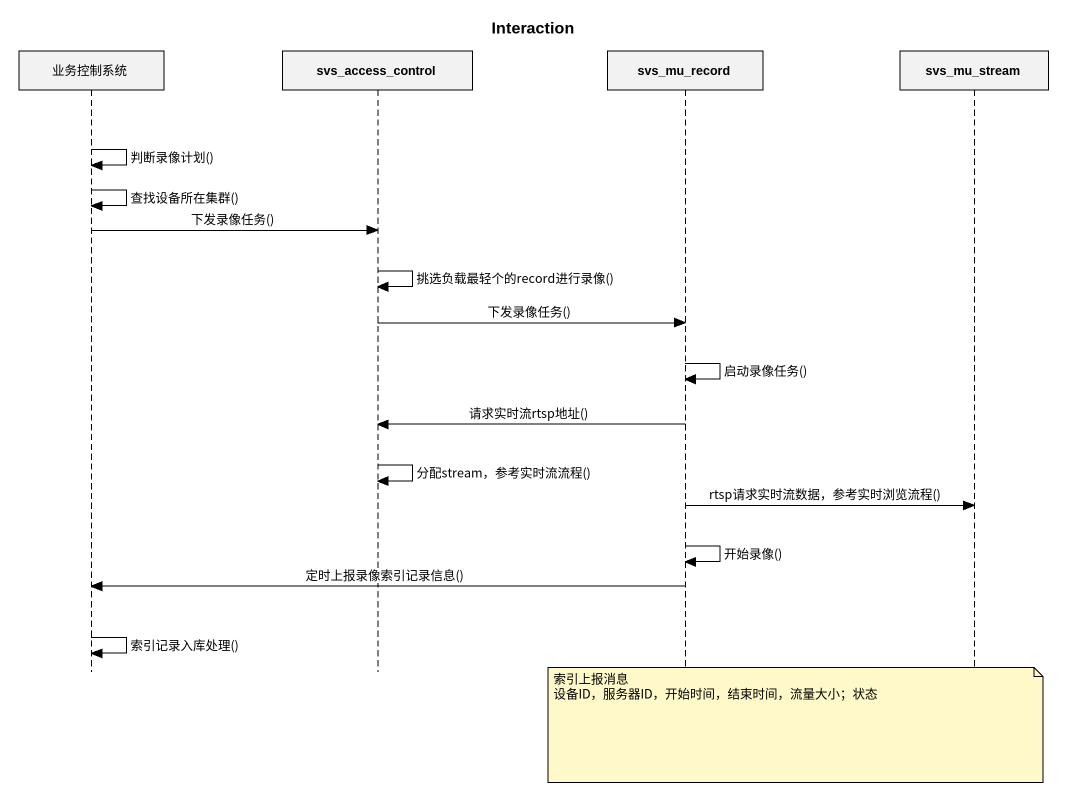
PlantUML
@startuml
title Interaction
hide footbox
participant 业务控制系统
participant svs_access_control
participant svs_mu_record
participant svs_mu_stream

业务控制系统 -> 业务控制系统 : 判断录像计划()
业务控制系统 -> 业务控制系统 : 查找设备所在集群()
业务控制系统 -> svs_access_control : 下发录像任务()
svs_access_control -> svs_access_control : 挑选负载最轻个的record进行录像()
svs_access_control -> svs_mu_record : 下发录像任务()
svs_mu_record -> svs_mu_record : 启动录像任务()
svs_mu_record -> svs_access_control : 请求实时流rtsp地址()
svs_access_control -> svs_access_control : 分配stream，参考实时流流程()
svs_mu_record -> svs_mu_stream : rtsp请求实时流数据，参考实时浏览流程()
svs_mu_record -> svs_mu_record : 开始录像()
svs_mu_record -> 业务控制系统 : 定时上报录像索引记录信息()
业务控制系统 -> 业务控制系统 : 索引记录入库处理()
note over svs_mu_record
  索引上报消息
  设备ID，服务器ID，开始时间，结束时间，流量大小；状态
end note
@enduml
